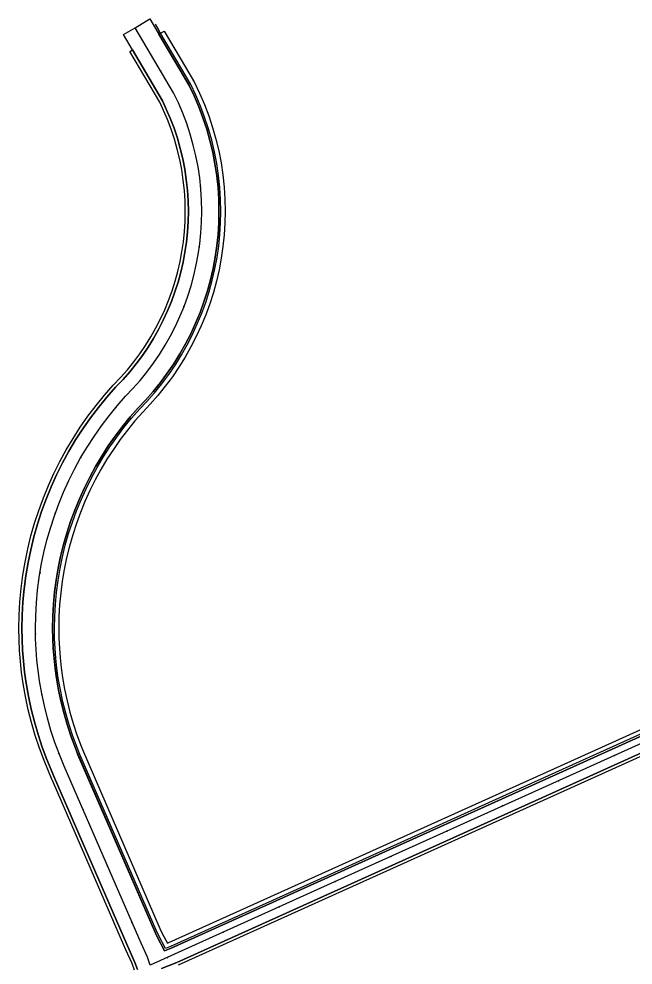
# Model space of a CAD drawing. Header units: inches. Extents: x 87993 to 113012, y 435073 to 454214.
# Drawn here: x 98520 to 99522, y 445448 to 446991 of the extents above; entities that cross this region are included whole.
import ezdxf

# ---------------------------------------------------------------- set-up
doc = ezdxf.new("R2010")
doc.units = ezdxf.units.IN
doc.header["$MEASUREMENT"] = 0
for name, color, linetype, true_color in [('As_waterkering_EDP', 7, 'Continuous', 0x05e8a7), ('Beschermingszone_EDP', 7, 'Continuous', 0x54e8d6), ('Grens_bebouwingsvrije_zone_EDP', 7, 'Continuous', 0x50e879), ('Kernzone_EDP', 7, 'Continuous', 0xa4e805), ('Referentiepunten_EDP', 7, 'Continuous', 0x44e861)]:
    doc.layers.add(name, color=color, linetype=linetype, true_color=true_color)

msp = doc.modelspace()

# ---------------------------------------------------------------- linework, layer by layer
at = {"layer": 'As_waterkering_EDP'}
for points in [[(98734.6, 445448.1), (98729.9, 445460.9), (98729.9, 445460.9), (98719.6, 445483.8), (98715.7, 445492.4), (98594.4, 445772.1), (98594.4, 445772.1), (98586.4, 445791.3), (98579.1, 445810.7), (98572.6, 445830.4), (98566.8, 445850.4), (98561.8, 445870.5), (98557.5, 445890.8), (98553.9, 445911.3), (98551.5, 445928.3), (98549.7, 445945.4), (98548.4, 445962.5), (98547.6, 445979.7), (98547.3, 445996.9), (98547.7, 446017.7), (98548.9, 446038.4), (98550.8, 446059.1), (98553.5, 446079.7), (98556.9, 446100.1), (98561.1, 446120.5), (98566.1, 446140.6), (98571.8, 446160.6), (98578.2, 446180.3), (98585.3, 446199.8), (98593.2, 446219.1), (98601.8, 446238), (98611.1, 446256.5), (98621, 446274.8), (98631.6, 446292.6), (98642.9, 446310), (98654.8, 446327), (98667.3, 446343.6), (98680.5, 446359.7), (98694.2, 446375.3), (98706.4, 446388), (98718, 446401.2), (98729.1, 446414.9), (98739.6, 446429.1), (98749.5, 446443.6), (98758.8, 446458.6), (98767.5, 446473.9), (98775.5, 446489.6), (98782.9, 446505.6), (98789.7, 446521.9), (98795.7, 446538.4), (98801.1, 446555.2), (98805.7, 446572.2), (98809.7, 446589.4), (98812.9, 446606.7), (98815.5, 446624.1), (98817.3, 446641.6), (98818.4, 446659.2), (98818.7, 446676.8), (98818.3, 446695.1), (98817.2, 446713.2), (98815.2, 446731.4), (98812.5, 446749.4), (98809.1, 446767.3), (98804.8, 446785), (98799.8, 446802.5), (98794.1, 446819.8), (98787.6, 446836.9), (98780.5, 446853.6), (98772.6, 446870), (98772.6, 446870), (98709.9, 446976.2)], [(100037.2, 446036), (99429.1, 445761.5), (99012.1, 445573.3), (98734.6, 445448.1)]]:
    msp.add_lwpolyline(points, dxfattribs=at)
at = {"layer": 'Beschermingszone_EDP'}
msp.add_lwpolyline([(100042.7, 446050.6), (99424.6, 445771.5), (99007.6, 445583.3), (98768.9, 445475.6), (98757.8, 445471.3), (98745.1, 445495.3), (98741.3, 445503.8), (98616.7, 445791.1), (98614.6, 445795.9), (98614.8, 445795.8), (98612.4, 445801.5), (98605.6, 445820), (98599.4, 445838.7), (98593.9, 445857.7), (98589.1, 445876.8), (98585, 445896.1), (98581.6, 445915.6), (98579.3, 445931.7), (98577.6, 445948), (98576.3, 445964.3), (98575.6, 445980.6), (98575.3, 445996.9), (98575.7, 446016.6), (98576.8, 446036.3), (98578.6, 446056), (98581.2, 446075.5), (98584.4, 446095), (98588.4, 446114.3), (98593.1, 446133.5), (98598.5, 446152.4), (98604.6, 446171.2), (98611.4, 446189.7), (98618.9, 446208), (98627.1, 446225.9), (98635.9, 446243.6), (98645.3, 446260.9), (98655.4, 446277.8), (98666.1, 446294.4), (98677.4, 446310.6), (98689.4, 446326.3), (98701.8, 446341.6), (98714.8, 446356.3), (98727, 446369.1), (98739.4, 446383.2), (98751.2, 446397.8), (98762.4, 446412.8), (98773, 446428.4), (98782.9, 446444.3), (98792.1, 446460.6), (98800.7, 446477.3), (98808.6, 446494.4), (98815.8, 446511.7), (98822.2, 446529.4), (98827.9, 446547.2), (98832.9, 446565.3), (98837.1, 446583.6), (98840.6, 446602.1), (98843.3, 446620.7), (98845.2, 446639.3), (98846.3, 446658.1), (98846.7, 446676.8), (98846.3, 446696.2), (98845.1, 446715.6), (98843, 446734.9), (98840.1, 446754.1), (98836.4, 446773.2), (98831.9, 446792.1), (98826.6, 446810.7), (98820.5, 446829.2), (98813.6, 446847.3), (98806, 446865.2), (98797.8, 446882.1), (98783.3, 446907), (98748.7, 446965.6), (98757.3, 446970.7), (98791.9, 446912.1), (98806.7, 446886.8), (98815.1, 446869.3), (98822.9, 446851.1), (98829.9, 446832.5), (98836.2, 446813.7), (98841.6, 446794.6), (98846.2, 446775.3), (98850, 446755.8), (98852.9, 446736.2), (98855, 446716.5), (98856.3, 446696.7), (98856.7, 446676.9), (98856.3, 446657.7), (98855.2, 446638.5), (98853.2, 446619.4), (98850.4, 446600.4), (98846.9, 446581.6), (98842.6, 446562.9), (98837.5, 446544.4), (98831.7, 446526.1), (98825.1, 446508.1), (98817.8, 446490.4), (98809.7, 446473), (98800.9, 446455.9), (98791.5, 446439.2), (98781.4, 446422.9), (98770.6, 446407), (98759.1, 446391.6), (98747.1, 446376.7), (98734.4, 446362.3), (98722.2, 446349.6), (98709.5, 446335.1), (98697.2, 446320.1), (98685.5, 446304.7), (98674.4, 446288.8), (98663.9, 446272.6), (98654, 446255.9), (98644.7, 446238.9), (98636.1, 446221.6), (98628.1, 446204), (98620.8, 446186.1), (98614.1, 446167.9), (98608.1, 446149.5), (98602.8, 446130.9), (98598.2, 446112.1), (98594.3, 446093.1), (98591.1, 446074.1), (98588.6, 446054.9), (98586.8, 446035.6), (98585.7, 446016.3), (98585.3, 445996.9), (98585.6, 445980.9), (98586.3, 445964.9), (98587.5, 445948.9), (98589.3, 445932.9), (98591.5, 445917.1), (98594.8, 445898), (98598.8, 445879.1), (98603.5, 445860.3), (98608.9, 445841.7), (98615, 445823.3), (98621.8, 445805.2), (98624.1, 445799.6), (98750.4, 445507.8), (98754.1, 445499.7), (98762.5, 445483.9), (98765, 445484.9), (99003.5, 445592.4), (99420.5, 445780.6), (100047.7, 446063.8)], dxfattribs=at)
for points in [[(98708.9, 445439.6, 0), (98705, 445450.5, 0), (98695, 445472.7, 0), (98691, 445481.5, 0), (98574.9, 445749.2, 0), (98574.6, 445749.3, 0), (98561.3, 445781.4, 0), (98553.7, 445801.8, 0), (98546.8, 445822.4, 0), (98540.8, 445843.3, 0), (98535.5, 445864.4, 0), (98530.9, 445885.7, 0), (98527.2, 445907.1, 0), (98524.7, 445925, 0), (98522.8, 445942.9, 0), (98521.4, 445960.9, 0), (98520.6, 445978.9, 0), (98520.3, 445997, 0), (98520.7, 446018.7, 0), (98521.9, 446040.4, 0), (98523.9, 446062.1, 0), (98526.8, 446083.6, 0), (98530.4, 446105.1, 0), (98534.8, 446126.4, 0), (98540, 446147.6, 0), (98545.9, 446168.5, 0), (98552.7, 446189.2, 0), (98560.2, 446209.6, 0), (98568.4, 446229.8, 0), (98577.4, 446249.6, 0), (98587.1, 446269, 0), (98597.5, 446288.1, 0), (98608.7, 446306.8, 0), (98620.5, 446325.1, 0), (98633, 446342.9, 0), (98646.1, 446360.3, 0), (98659.9, 446377.2, 0), (98674.3, 446393.5, 0), (98686.5, 446406.3, 0), (98697.4, 446418.6, 0), (98707.7, 446431.5, 0), (98717.6, 446444.7, 0), (98726.9, 446458.4, 0), (98735.6, 446472.4, 0), (98743.7, 446486.7, 0), (98751.3, 446501.4, 0), (98758.2, 446516.4, 0), (98764.5, 446531.7, 0), (98770.1, 446547.2, 0), (98775.2, 446562.9, 0), (98779.5, 446578.8, 0), (98783.2, 446594.9, 0), (98786.3, 446611.1, 0), (98788.7, 446627.4, 0), (98790.4, 446643.9, 0), (98791.4, 446660.3, 0), (98791.7, 446676.8, 0), (98791.4, 446693.9, 0), (98790.3, 446710.9, 0), (98788.5, 446727.9, 0), (98785.9, 446744.8, 0), (98782.7, 446761.6, 0), (98778.7, 446778.2, 0), (98774, 446794.6, 0), (98768.7, 446810.8, 0), (98762.6, 446826.7, 0), (98750.1, 446854.6, 0), (98701.3, 446937.7, 0), (98705.6, 446940.2, 0), (98754.6, 446856.9, 0), (98767.2, 446828.6, 0), (98773.4, 446812.5, 0), (98778.8, 446796, 0), (98783.5, 446779.4, 0), (98787.5, 446762.6, 0), (98790.8, 446745.6, 0), (98793.4, 446728.6, 0), (98795.3, 446711.4, 0), (98796.4, 446694.1, 0), (98796.7, 446676.8, 0), (98796.4, 446660.1, 0), (98795.3, 446643.5, 0), (98793.6, 446626.8, 0), (98791.2, 446610.3, 0), (98788.1, 446593.9, 0), (98784.4, 446577.6, 0), (98780, 446561.5, 0), (98774.9, 446545.6, 0), (98769.1, 446529.9, 0), (98762.8, 446514.4, 0), (98755.8, 446499.2, 0), (98748.1, 446484.4, 0), (98739.9, 446469.8, 0), (98731.1, 446455.6, 0), (98721.7, 446441.8, 0), (98711.7, 446428.4, 0), (98701.2, 446415.4, 0), (98690.2, 446402.9, 0), (98678, 446390.1, 0), (98663.7, 446373.9, 0), (98650, 446357.2, 0), (98637, 446340, 0), (98624.6, 446322.3, 0), (98612.9, 446304.2, 0), (98601.9, 446285.7, 0), (98591.6, 446266.7, 0), (98581.9, 446247.4, 0), (98573, 446227.8, 0), (98564.8, 446207.8, 0), (98557.4, 446187.5, 0), (98550.7, 446167, 0), (98544.8, 446146.3, 0), (98539.7, 446125.3, 0), (98535.3, 446104.2, 0), (98531.7, 446082.9, 0), (98528.9, 446061.5, 0), (98526.9, 446040, 0), (98525.7, 446018.5, 0), (98525.3, 445996.9, 0), (98525.6, 445979, 0), (98526.4, 445961.2, 0), (98527.8, 445943.4, 0), (98529.7, 445925.6, 0), (98532.2, 445907.9, 0), (98535.9, 445886.6, 0), (98540.3, 445865.5, 0), (98545.6, 445844.6, 0), (98551.6, 445823.9, 0), (98558.4, 445803.4, 0), (98565.9, 445783.2, 0), (98578.3, 445753.5, 0), (98578.5, 445753.4, 0), (98695.6, 445483.5, 0), (98699.5, 445474.7, 0), (98709.6, 445452.4, 0), (98713.7, 445441.1, 0)], [(98752.9, 445442.7, 0), (98778, 445452.3, 0), (99017.9, 445560.5, 0), (99434.9, 445748.7, 0), (100030.2, 446017.5, 0)], [(100027.7, 446010.9, 0), (99436.9, 445744.2, 0), (99019.9, 445556, 0), (98779.9, 445447.7, 0)]]:
    msp.add_polyline3d(points, dxfattribs=at)
at = {"layer": 'Grens_bebouwingsvrije_zone_EDP'}
msp.add_line((98742.7, 446981.8), (98748.8, 446971.4), dxfattribs=at)
msp.add_lwpolyline([(100044.2, 446054.5), (99423.3, 445774.3), (99006.3, 445586.1), (98767.7, 445478.4), (98759.2, 445475.1), (98747.8, 445496.6), (98744, 445505), (98619.8, 445791.5), (98619.9, 445791.4), (98615.2, 445802.6), (98608.4, 445821), (98602.2, 445839.6), (98596.7, 445858.5), (98592, 445877.5), (98587.9, 445896.7), (98584.5, 445916), (98582.3, 445932.1), (98580.6, 445948.2), (98579.3, 445964.4), (98578.6, 445980.7), (98578.3, 445996.9), (98578.7, 446016.5), (98579.8, 446036.1), (98581.6, 446055.6), (98584.1, 446075.1), (98587.4, 446094.4), (98591.4, 446113.6), (98596, 446132.7), (98601.4, 446151.6), (98607.5, 446170.2), (98614.2, 446188.6), (98621.7, 446206.8), (98629.8, 446224.6), (98638.5, 446242.2), (98647.9, 446259.4), (98658, 446276.3), (98668.6, 446292.7), (98679.9, 446308.8), (98691.7, 446324.4), (98704.1, 446339.6), (98717, 446354.3), (98729.2, 446367.1), (98741.7, 446381.2), (98753.6, 446395.9), (98764.9, 446411.1), (98775.5, 446426.7), (98785.5, 446442.8), (98794.8, 446459.2), (98803.4, 446476), (98811.3, 446493.2), (98818.5, 446510.6), (98825, 446528.4), (98830.8, 446546.4), (98835.8, 446564.6), (98840, 446583), (98843.5, 446601.6), (98846.2, 446620.3), (98848.2, 446639.1), (98849.3, 446657.9), (98849.7, 446676.8), (98849.3, 446696.4), (98848.1, 446715.9), (98846, 446735.3), (98843.1, 446754.6), (98839.4, 446773.8), (98834.8, 446792.8), (98829.5, 446811.6), (98823.3, 446830.2), (98816.4, 446848.5), (98808.7, 446866.4), (98800.5, 446883.6), (98785.9, 446908.5), (98748.8, 446971.4)], dxfattribs=at)
at = {"layer": 'Kernzone_EDP'}
for points in [[(98713.7, 445441.1, 0), (98709.6, 445452.4, 0), (98699.5, 445474.7, 0), (98695.6, 445483.5, 0), (98578.5, 445753.4, 0), (98578.3, 445753.5, 0), (98565.9, 445783.2, 0), (98558.4, 445803.4, 0), (98551.6, 445823.9, 0), (98545.6, 445844.6, 0), (98540.3, 445865.5, 0), (98535.9, 445886.6, 0), (98532.2, 445907.9, 0), (98529.7, 445925.6, 0), (98527.8, 445943.4, 0), (98526.4, 445961.2, 0), (98525.6, 445979, 0), (98525.3, 445996.9, 0), (98525.7, 446018.5, 0), (98526.9, 446040, 0), (98528.9, 446061.5, 0), (98531.7, 446082.9, 0), (98535.3, 446104.2, 0), (98539.7, 446125.3, 0), (98544.8, 446146.3, 0), (98550.7, 446167, 0), (98557.4, 446187.5, 0), (98564.8, 446207.8, 0), (98573, 446227.8, 0), (98581.9, 446247.4, 0), (98591.6, 446266.7, 0), (98601.9, 446285.7, 0), (98612.9, 446304.2, 0), (98624.6, 446322.3, 0), (98637, 446340, 0), (98650, 446357.2, 0), (98663.7, 446373.9, 0), (98678, 446390.1, 0), (98690.2, 446402.9, 0), (98701.2, 446415.4, 0), (98711.7, 446428.4, 0), (98721.7, 446441.8, 0), (98731.1, 446455.6, 0), (98739.9, 446469.8, 0), (98748.1, 446484.4, 0), (98755.8, 446499.2, 0), (98762.8, 446514.4, 0), (98769.1, 446529.9, 0), (98774.9, 446545.6, 0), (98780, 446561.5, 0), (98784.4, 446577.6, 0), (98788.1, 446593.9, 0), (98791.2, 446610.3, 0), (98793.6, 446626.8, 0), (98795.3, 446643.5, 0), (98796.4, 446660.1, 0), (98796.7, 446676.8, 0), (98796.4, 446694.1, 0), (98795.3, 446711.4, 0), (98793.4, 446728.6, 0), (98790.8, 446745.6, 0), (98787.5, 446762.6, 0), (98783.5, 446779.4, 0), (98778.8, 446796, 0), (98773.4, 446812.5, 0), (98767.2, 446828.6, 0), (98754.6, 446856.9, 0), (98705.7, 446940, 0), (98690.9, 446965.2, 0), (98709.9, 446976.2, 0), (98714.2, 446978.7, 0), (98731.2, 446988.9, 0), (98734, 446990.5, 0), (98750.8, 446962.1, 0), (98783.3, 446907, 0), (98797.8, 446882.1, 0), (98806, 446865.2, 0), (98813.6, 446847.3, 0), (98820.5, 446829.2, 0), (98826.6, 446810.7, 0), (98831.9, 446792.1, 0), (98836.4, 446773.2, 0), (98840.1, 446754.1, 0), (98843, 446734.9, 0), (98845.1, 446715.6, 0), (98846.3, 446696.2, 0), (98846.7, 446676.8, 0), (98846.3, 446658.1, 0), (98845.2, 446639.3, 0), (98843.3, 446620.7, 0), (98840.6, 446602.1, 0), (98837.1, 446583.6, 0), (98832.9, 446565.3, 0), (98827.9, 446547.2, 0), (98822.2, 446529.4, 0), (98815.8, 446511.7, 0), (98808.6, 446494.4, 0), (98800.7, 446477.3, 0), (98792.1, 446460.6, 0), (98782.9, 446444.3, 0), (98773, 446428.4, 0), (98762.4, 446412.8, 0), (98751.2, 446397.8, 0), (98739.4, 446383.2, 0), (98727, 446369.1, 0), (98714.8, 446356.3, 0), (98701.8, 446341.6, 0), (98689.4, 446326.3, 0), (98677.4, 446310.6, 0), (98666.1, 446294.4, 0), (98655.4, 446277.8, 0), (98645.3, 446260.9, 0), (98635.9, 446243.6, 0), (98627.1, 446225.9, 0), (98618.9, 446208, 0), (98611.4, 446189.7, 0), (98604.6, 446171.2, 0), (98598.5, 446152.4, 0), (98593.1, 446133.5, 0), (98588.4, 446114.3, 0), (98584.4, 446095, 0), (98581.2, 446075.5, 0), (98578.6, 446056, 0), (98576.8, 446036.3, 0), (98575.7, 446016.6, 0), (98575.3, 445996.9, 0), (98575.6, 445980.6, 0), (98576.3, 445964.3, 0), (98577.6, 445948, 0), (98579.3, 445931.7, 0), (98581.6, 445915.6, 0), (98585, 445896.1, 0), (98589.1, 445876.8, 0), (98593.9, 445857.7, 0), (98599.4, 445838.7, 0), (98605.6, 445820, 0), (98612.4, 445801.5, 0), (98614.8, 445795.8, 0), (98614.6, 445795.9, 0), (98741.3, 445503.8, 0), (98745.1, 445495.3, 0), (98757.8, 445471.3, 0), (98768.9, 445475.6, 0), (99007.6, 445583.3, 0), (99424.6, 445771.5, 0), (100042.7, 446050.6, 0)], [(100030.2, 446017.5, 0), (99434.9, 445748.7, 0), (99017.9, 445560.5, 0), (98778, 445452.3, 0), (98752.9, 445442.7, 0)]]:
    msp.add_polyline3d(points, dxfattribs=at)
at = {"layer": 'Referentiepunten_EDP'}
for p in [(98751.8, 446905.2), (98795.5, 446815.6), (98816.7, 446718.1), (98814.6, 446618.4), (98789.6, 446521.8), (98742.8, 446433.7), (98678.5, 446357.2), (98621.3, 446275.3), (98579.7, 446184.6), (98554.8, 446087.8), (98547.5, 445988.3), (98557.9, 445888.9), (98585.7, 445793), (99491.7, 445789.8), (99400.6, 445748.6), (99309.4, 445707.5), (98625.2, 445701.2), (99218.3, 445666.3), (99127.1, 445625.2), (98665, 445609.4), (99036, 445584.1), (98944.8, 445542.9), (98704.7, 445517.7), (98853.7, 445501.8), (98762.5, 445460.7)]:
    msp.add_point(p, dxfattribs=at)

doc.saveas('drawing.dxf')
